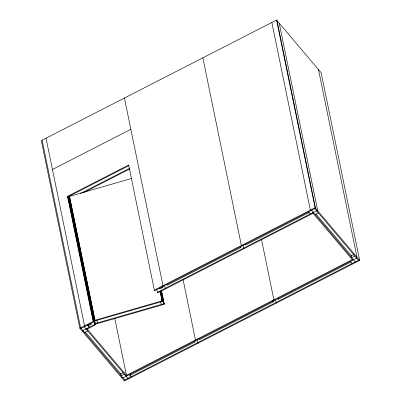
<?xml version="1.0" encoding="UTF-8"?>
<svg xmlns="http://www.w3.org/2000/svg" width="401" height="401" viewBox="0 0 401 401"><rect width="100%" height="100%" fill="white"/><g stroke="black" fill="none" stroke-linecap="round" stroke-linejoin="round"><path stroke-width="0.6" d="M276.55 20.05L41.333 140.626L79.854 328.294L124.45 380.95L359.667 260.374L321.146 72.706L276.55 20.05L315.076 207.718L359.667 260.374M52.456 169.493L130.861 129.302M81.082 328.419L93.628 321.988L93.182 321.462L67.503 196.35L128.661 165.001L154.34 290.113L154.786 290.64L315.522 208.244L276.996 20.576M67.368 197.177L129.132 165.513M68.591 199.568L69.704 198.996M80.28 193.578L129.799 168.189M83.273 192.801L129.899 168.896M79.854 328.294L93.182 321.462M154.34 290.113L315.076 207.718M90.857 323L91.107 324.229L88.756 325.437L88.04 324.594M162.204 286.429L162.455 287.652L160.104 288.86L159.392 288.018M240.67 246.525L240.866 247.462L167.162 285.241L166.45 284.399M309.306 212.375L245.567 245.051L244.856 244.209M82.867 330.524L94.631 324.499L68.947 199.387L69.393 199.914L95.077 325.026L86.451 329.447M313.828 212.886L157.799 292.87L157.352 292.344L316.519 210.751M82.531 331.457L83.313 331.056M316.965 211.277L317.747 210.876L279.226 23.208M84.651 332.635L87.789 331.025M315.166 214.465L318.304 212.861M123.448 372.594L120.836 373.933L85.072 331.707M353.963 254.424L351.351 255.768L315.988 214.014M124.355 374.203L121.217 375.807L120.716 373.356M354.87 256.033L351.737 257.642L351.231 255.191M121.774 377.792L122.556 377.391M125.693 375.782L353.07 259.221M356.208 257.617L356.995 257.211L318.469 69.543M123.002 377.917L356.654 258.144M194.68 340.564L194.966 341.973L130.676 374.93L129.959 374.088M273.086 300.369L273.372 301.778L199.673 339.562L198.956 338.72M277.367 298.524L278.078 299.367L351.226 261.868M124.004 380.424L358.439 260.249M131.824 178.395L69.418 196.41L95.072 320.88L69.649 197.021M161.518 290.805L164.29 304.294L95.338 324.198L94.2 321.136L68.777 197.272L69.824 196.971M94.847 320.269L162.049 300.87L160.034 291.061M94.2 321.136L163.147 301.231L161.007 290.805M314.735 208.645L358.885 260.775M311.602 210.254L355.301 261.853M310.815 210.655L310.369 210.129L271.848 22.461M312.6 212.761L352.735 260.149M354.519 262.259L354.965 262.785M308.464 211.863L310.249 213.969M350.384 261.357L352.168 263.462M241.818 246.024L241.372 245.497L202.851 57.829M244.049 248.66L243.602 248.134L242.971 245.066M240.149 246.62L240.866 247.462M274.329 300.344L273.883 299.818L261.542 239.713M276.56 302.976L276.114 302.449L275.482 299.382M272.66 300.935L273.372 301.778M163.413 286.219L162.966 285.692L124.44 98.024M165.643 288.85L165.197 288.324L164.565 285.256M161.743 286.81L162.455 287.652M195.924 340.534L195.477 340.008L183.137 279.908M198.149 343.171L197.703 342.644L197.076 339.577M194.254 341.131L194.966 341.973M67.503 196.35L67.949 196.876L93.628 321.988M94.631 324.499L95.077 325.026M90.395 323.386L91.107 324.229M87.358 325.206L89.142 327.311L88.636 324.86M129.277 374.699L131.057 376.805L130.43 373.742M85.002 326.409L84.561 325.883L46.035 138.215M86.786 328.519L126.922 375.907M128.706 378.013L129.152 378.539M84.22 326.815L127.924 378.414M124.786 380.023L80.636 327.893L42.115 140.225M163.147 301.231L164.29 304.294M162.049 300.87L162.275 301.482L160.134 291.061M160.53 301.988L161.443 304.439M68.777 197.272L69.137 198.254M96.816 320.379L97.729 322.83M312.795 212.064L313.046 213.287M277.888 298.429L278.078 299.367M161.418 290.805L164.059 303.682L95.112 323.587L94.355 319.908M156.726 289.276L157.352 292.344M114.771 318.344L126.475 375.381M94.711 321.131L95.338 324.198"/></g></svg>
